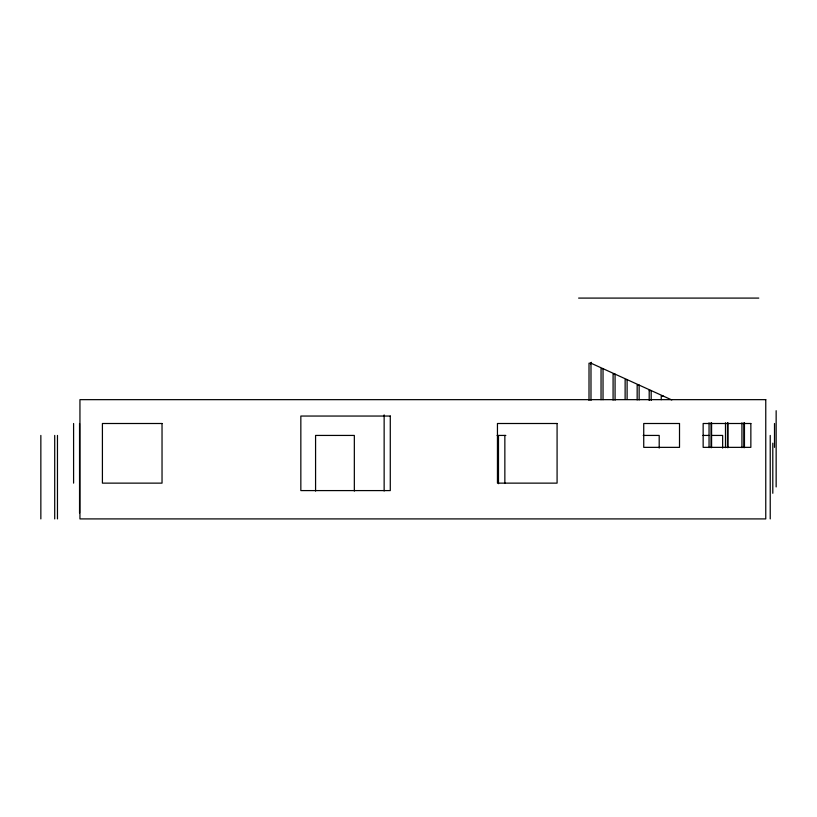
<?xml version="1.0" encoding="UTF-8"?>
<svg xmlns="http://www.w3.org/2000/svg" width="817" height="817" viewBox="0 0 817 817"><rect width="100%" height="100%" fill="white"/><g stroke="black" fill="none" stroke-linecap="round" stroke-linejoin="round"><path stroke-width="1.23" d="M590.599 364.055L591.385 362.319M578.62 298.093L758.779 298.093M590.977 363.187L589.016 363.187L589.006 400.453M649.209 390.516L651.169 390.516L651.18 400.453M663.2 395.979L661.249 395.979L661.229 399.707M497.083 435.43L505.835 435.43M643.204 435.43L659.196 435.43L659.196 448.084M702.957 435.43L709.115 435.43M711.576 435.43L722.647 435.43L722.647 448.084M671.778 399.942L590.987 363.187L590.987 400.453M776.15 410.706L776.15 486.932M774.506 423.502L774.506 447.359M772.8 443.182L772.8 493.274M770.227 435.43L770.227 518.907M744.461 422.808L744.461 447.655M743.909 422.808L743.909 447.655M741.928 422.808L741.928 447.655M728.018 422.808L728.018 447.655M727.477 422.808L727.477 447.655M725.486 422.808L725.486 447.655M711.587 422.808L711.587 447.655M711.035 422.808L711.035 447.655M709.044 422.808L709.044 447.655M649.198 390.516L649.198 400.453M639.139 399.952L639.139 385.042L637.168 385.042L637.158 399.952M627.109 399.452L627.109 379.578L625.138 379.578L625.117 399.452M615.068 400.197L615.068 374.115L613.097 374.115L613.077 400.197M603.028 399.707L603.028 368.651L601.057 368.651L601.036 399.707M504.855 435.43L504.855 483.49M498.482 435.594L498.482 483.705M384.143 414.883L384.143 490.997M354.333 491.078L354.333 435.43L315.576 435.43L315.576 491.078M79.545 423.502L79.545 512.943M73.591 423.502L73.591 483.133M57.466 435.43L57.466 518.907M54.708 435.43L54.708 518.907M40.85 435.43L40.85 518.907M765.764 399.656L79.943 399.656L79.943 518.907L765.764 518.907L765.764 399.656M390.281 416.047L300.84 416.047L300.84 490.588L390.281 490.588L390.281 416.047M162.032 423.502L102.411 423.502L102.411 483.133L162.032 483.133L162.032 423.502M557.082 423.502L497.451 423.502L497.451 483.133L557.082 483.133L557.082 423.502M679.509 423.502L643.735 423.502L643.735 447.359L679.509 447.359L679.509 423.502M750.854 423.502L703.151 423.502L703.151 447.359L750.854 447.359L750.854 423.502"/></g></svg>
